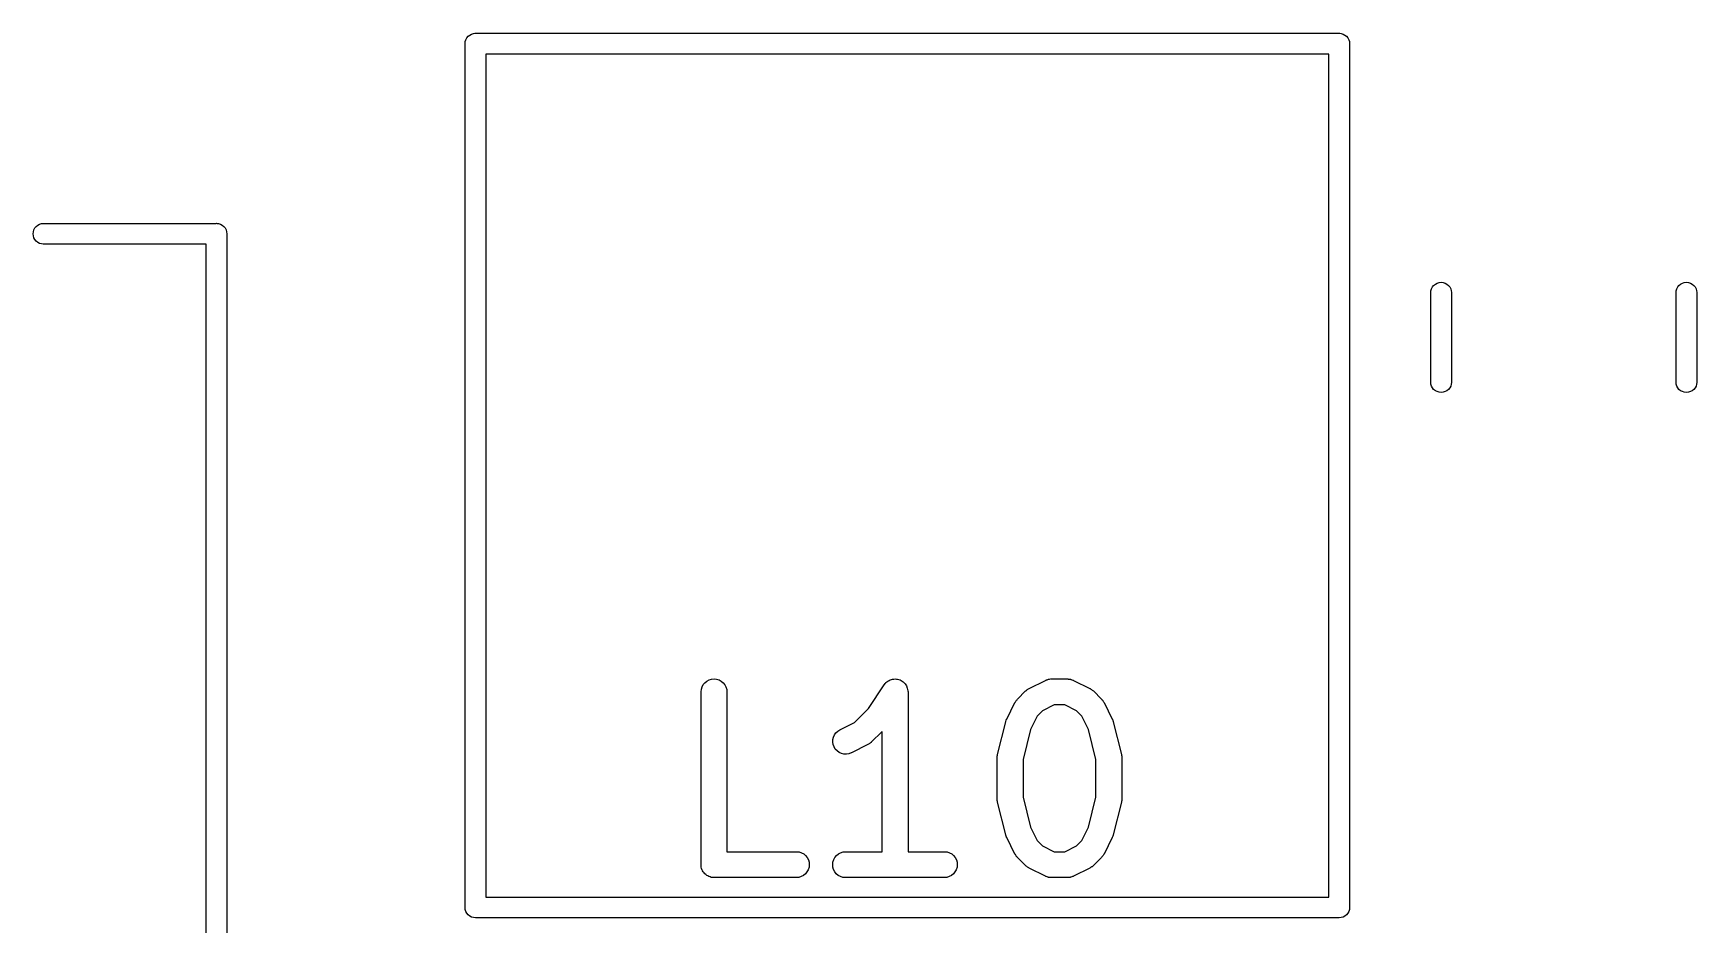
# Model space of a CAD drawing. Extents: x 85.9 to 159.2, y -122.9 to -78.6.
# Drawn here: x 148.94 to 158.57, y -89 to -83.84 of the extents above; entities that cross this region are included whole.
import ezdxf

# ---------------------------------------------------------------- set-up
doc = ezdxf.new("R2010")
doc.units = 0
doc.header["$MEASUREMENT"] = 0
doc.layers.add('BLACK', color=7, linetype='CONTINUOUS')

msp = doc.modelspace()

# ---------------------------------------------------------------- linework, layer by layer
at = {"layer": 'BLACK', "linetype": 'CONTINUOUS'}
for p, q in [((151.441, -83.8882), (151.444, -83.8769)), ((151.444, -83.8769), (151.45, -83.8665)), ((151.45, -83.8665), (151.457, -83.8574)), ((151.457, -83.8574), (151.467, -83.8499)), ((151.467, -83.8499), (151.477, -83.8443)), ((151.477, -83.8443), (151.488, -83.8409)), ((151.488, -83.8409), (151.497, -83.84)), ((151.497, -83.84), (151.5, -83.8397)), ((151.497, -83.84), (151.497, -83.84)), ((151.5, -83.8397), (151.503, -83.84)), ((151.503, -83.84), (156.497, -83.84)), ((156.497, -83.84), (156.5, -83.8397)), ((156.5, -83.8397), (156.503, -83.84)), ((156.503, -83.84), (156.503, -83.84)), ((156.503, -83.84), (156.512, -83.8409)), ((156.512, -83.8409), (156.523, -83.8443)), ((156.523, -83.8443), (156.533, -83.8499)), ((156.533, -83.8499), (156.543, -83.8574)), ((156.543, -83.8574), (156.55, -83.8665)), ((156.55, -83.8665), (156.556, -83.8769)), ((156.556, -83.8769), (156.559, -83.8882)), ((151.44, -83.9), (151.441, -83.8882)), ((151.44, -83.903), (151.44, -83.9)), ((151.44, -88.8971), (151.44, -83.903)), ((151.56, -83.96), (151.56, -88.84)), ((156.44, -83.96), (151.56, -83.96)), ((156.44, -88.84), (156.44, -83.96)), ((156.559, -83.8882), (156.56, -83.9)), ((156.56, -83.9), (156.56, -83.9029)), ((156.56, -83.9029), (156.56, -88.8971)), ((148.94, -85), (148.941, -84.9882)), ((148.941, -85.0118), (148.94, -85)), ((148.941, -84.9882), (148.944, -84.9769)), ((148.944, -85.0231), (148.941, -85.0118)), ((148.944, -84.9769), (148.95, -84.9665)), ((148.95, -85.0335), (148.944, -85.0231)), ((148.95, -84.9665), (148.957, -84.9574)), ((148.957, -84.9574), (148.967, -84.9499)), ((148.967, -84.9499), (148.977, -84.9443)), ((148.977, -84.9443), (148.988, -84.9409)), ((148.988, -84.9409), (148.997, -84.94)), ((148.997, -84.94), (149.997, -84.94)), ((149.997, -84.94), (150, -84.9397)), ((150, -84.9397), (150.003, -84.94)), ((150.003, -84.94), (150.003, -84.94)), ((150.003, -84.94), (150.012, -84.9409)), ((150.012, -84.9409), (150.023, -84.9443)), ((150.023, -84.9443), (150.033, -84.9499)), ((150.033, -84.9499), (150.043, -84.9574)), ((150.043, -84.9574), (150.05, -84.9665)), ((150.05, -84.9665), (150.056, -84.9769)), ((150.056, -84.9769), (150.059, -84.9882)), ((150.059, -84.9882), (150.06, -85)), ((150.06, -85), (150.06, -85.0029)), ((150.06, -85.0029), (150.06, -92.9971)), ((148.957, -85.0426), (148.95, -85.0335)), ((148.967, -85.0501), (148.957, -85.0426)), ((148.977, -85.0557), (148.967, -85.0501)), ((148.988, -85.0591), (148.977, -85.0557)), ((148.997, -85.06), (148.988, -85.0591)), ((149.94, -85.06), (148.997, -85.06)), ((149.94, -92.94), (149.94, -85.06)), ((157.031, -85.3297), (157.034, -85.3183)), ((157.034, -85.3183), (157.04, -85.3079)), ((157.04, -85.3079), (157.047, -85.2988)), ((157.047, -85.2988), (157.057, -85.2913)), ((157.057, -85.2913), (157.067, -85.2857)), ((157.067, -85.2857), (157.078, -85.2823)), ((157.078, -85.2823), (157.09, -85.2811)), ((157.09, -85.2811), (157.102, -85.2823)), ((157.102, -85.2823), (157.113, -85.2857)), ((157.113, -85.2857), (157.123, -85.2913)), ((157.123, -85.2913), (157.133, -85.2988)), ((157.133, -85.2988), (157.14, -85.3079)), ((157.14, -85.3079), (157.146, -85.3183)), ((157.146, -85.3183), (157.149, -85.3297)), ((158.451, -85.3297), (158.454, -85.3183)), ((158.454, -85.3183), (158.46, -85.3079)), ((158.46, -85.3079), (158.467, -85.2988)), ((158.467, -85.2988), (158.477, -85.2913)), ((158.477, -85.2913), (158.487, -85.2857)), ((158.487, -85.2857), (158.498, -85.2823)), ((158.498, -85.2823), (158.51, -85.2811)), ((158.51, -85.2811), (158.522, -85.2823)), ((158.522, -85.2823), (158.533, -85.2857)), ((158.533, -85.2857), (158.543, -85.2913)), ((158.543, -85.2913), (158.553, -85.2988)), ((158.553, -85.2988), (158.56, -85.3079)), ((158.56, -85.3079), (158.566, -85.3183)), ((158.566, -85.3183), (158.569, -85.3297)), ((157.03, -85.3385), (157.031, -85.3297)), ((157.03, -85.8615), (157.03, -85.3385)), ((157.149, -85.3297), (157.15, -85.3385)), ((157.15, -85.3385), (157.15, -85.8615)), ((158.45, -85.3385), (158.451, -85.3297)), ((158.45, -85.8615), (158.45, -85.3385)), ((158.569, -85.3297), (158.57, -85.3385)), ((158.57, -85.3385), (158.57, -85.8615)), ((157.031, -85.8703), (157.03, -85.8615)), ((157.034, -85.8816), (157.031, -85.8703)), ((157.04, -85.8921), (157.034, -85.8816)), ((157.047, -85.9012), (157.04, -85.8921)), ((157.14, -85.8921), (157.133, -85.9012)), ((157.146, -85.8816), (157.14, -85.8921)), ((157.149, -85.8703), (157.146, -85.8816)), ((157.15, -85.8615), (157.149, -85.8703)), ((158.451, -85.8703), (158.45, -85.8615)), ((158.454, -85.8816), (158.451, -85.8703)), ((158.46, -85.8921), (158.454, -85.8816)), ((158.467, -85.9012), (158.46, -85.8921)), ((158.56, -85.8921), (158.553, -85.9012)), ((158.566, -85.8816), (158.56, -85.8921)), ((158.569, -85.8703), (158.566, -85.8816)), ((158.57, -85.8615), (158.569, -85.8703)), ((157.057, -85.9087), (157.047, -85.9012)), ((157.067, -85.9143), (157.057, -85.9087)), ((157.078, -85.9177), (157.067, -85.9143)), ((157.09, -85.9189), (157.078, -85.9177)), ((157.102, -85.9177), (157.09, -85.9189)), ((157.113, -85.9143), (157.102, -85.9177)), ((157.123, -85.9087), (157.113, -85.9143)), ((157.133, -85.9012), (157.123, -85.9087)), ((158.477, -85.9087), (158.467, -85.9012)), ((158.487, -85.9143), (158.477, -85.9087)), ((158.498, -85.9177), (158.487, -85.9143)), ((158.51, -85.9189), (158.498, -85.9177)), ((158.522, -85.9177), (158.51, -85.9189)), ((158.533, -85.9143), (158.522, -85.9177)), ((158.543, -85.9087), (158.533, -85.9143)), ((158.553, -85.9012), (158.543, -85.9087)), ((152.808, -87.6368), (152.812, -87.6228)), ((152.812, -87.6228), (152.819, -87.61)), ((152.819, -87.61), (152.828, -87.5988)), ((152.828, -87.5988), (152.84, -87.5896)), ((152.84, -87.5896), (152.853, -87.5828)), ((152.853, -87.5828), (152.867, -87.5787)), ((152.867, -87.5787), (152.881, -87.5774)), ((152.881, -87.5774), (152.896, -87.5789)), ((152.896, -87.5789), (152.91, -87.5832)), ((152.91, -87.5832), (152.923, -87.5902)), ((152.923, -87.5902), (152.934, -87.5995)), ((152.934, -87.5995), (152.943, -87.6109)), ((152.943, -87.6109), (152.95, -87.6238)), ((152.95, -87.6238), (152.955, -87.6378)), ((153.775, -87.7475), (153.866, -87.6108)), ((153.866, -87.6108), (153.867, -87.61)), ((153.867, -87.6099), (153.871, -87.6043)), ((153.867, -87.61), (153.867, -87.6099)), ((153.867, -87.61), (153.867, -87.61)), ((153.867, -87.61), (153.867, -87.61)), ((153.871, -87.6043), (153.876, -87.5988)), ((153.876, -87.5987), (153.882, -87.594)), ((153.876, -87.5988), (153.876, -87.5987)), ((153.876, -87.5988), (153.876, -87.5988)), ((153.882, -87.594), (153.888, -87.5896)), ((153.888, -87.5896), (153.894, -87.586)), ((153.888, -87.5896), (153.888, -87.5896)), ((153.888, -87.5896), (153.888, -87.5896)), ((153.894, -87.586), (153.9, -87.5828)), ((153.9, -87.5828), (153.901, -87.5828)), ((153.901, -87.5828), (153.908, -87.5807)), ((153.901, -87.5828), (153.901, -87.5828)), ((153.908, -87.5807), (153.915, -87.5787)), ((153.915, -87.5787), (153.922, -87.578)), ((153.915, -87.5787), (153.915, -87.5787)), ((153.915, -87.5787), (153.915, -87.5787)), ((153.922, -87.578), (153.929, -87.5774)), ((153.929, -87.5774), (153.929, -87.5774)), ((153.929, -87.5774), (153.937, -87.5782)), ((153.929, -87.5774), (153.929, -87.5774)), ((153.937, -87.5782), (153.944, -87.5789)), ((153.944, -87.5789), (153.944, -87.5789)), ((153.944, -87.5789), (153.944, -87.5789)), ((153.944, -87.5789), (153.951, -87.5812)), ((153.951, -87.5812), (153.958, -87.5832)), ((153.958, -87.5832), (153.958, -87.5833)), ((153.958, -87.5833), (153.958, -87.5833)), ((153.958, -87.5833), (153.964, -87.5868)), ((153.964, -87.5868), (153.971, -87.5902)), ((153.971, -87.5902), (153.971, -87.5902)), ((153.971, -87.5902), (153.971, -87.5903)), ((153.971, -87.5903), (153.976, -87.5949)), ((153.976, -87.5949), (153.982, -87.5995)), ((153.982, -87.5995), (153.982, -87.5996)), ((153.982, -87.5996), (153.982, -87.5996)), ((153.982, -87.5996), (153.987, -87.6056)), ((153.987, -87.6056), (153.991, -87.6109)), ((153.991, -87.6109), (153.991, -87.6109)), ((153.991, -87.6109), (153.991, -87.611)), ((153.991, -87.611), (153.995, -87.6179)), ((153.995, -87.6179), (153.998, -87.6238)), ((153.998, -87.6238), (153.998, -87.6239)), ((153.998, -87.6239), (153.998, -87.6239)), ((153.998, -87.6239), (154, -87.631)), ((154, -87.631), (154.002, -87.6378)), ((154.701, -87.6352), (154.705, -87.6329)), ((154.705, -87.6329), (154.8, -87.5853)), ((154.8, -87.5853), (154.801, -87.5848)), ((154.801, -87.5848), (154.803, -87.5841)), ((154.803, -87.5841), (154.805, -87.583)), ((154.805, -87.583), (154.81, -87.5816)), ((154.81, -87.5816), (154.814, -87.5798)), ((154.814, -87.5798), (154.817, -87.5794)), ((154.817, -87.5794), (154.819, -87.5788)), ((154.819, -87.5788), (154.824, -87.5783)), ((154.824, -87.5783), (154.829, -87.5775)), ((154.829, -87.5775), (154.831, -87.5776)), ((154.831, -87.5776), (154.833, -87.5774)), ((154.833, -87.5774), (154.929, -87.5774)), ((154.929, -87.5774), (154.93, -87.5774)), ((154.93, -87.5774), (154.932, -87.5776)), ((154.932, -87.5776), (154.934, -87.5776)), ((154.934, -87.5776), (154.939, -87.5784)), ((154.939, -87.5784), (154.944, -87.579)), ((154.944, -87.579), (154.946, -87.5797)), ((154.946, -87.5797), (154.948, -87.5801)), ((154.948, -87.5801), (154.953, -87.5819)), ((154.953, -87.5819), (154.958, -87.5834)), ((154.958, -87.5834), (154.96, -87.5845)), ((154.96, -87.5845), (154.962, -87.5853)), ((154.962, -87.5853), (155.057, -87.6329)), ((155.057, -87.6329), (155.058, -87.6334)), ((152.806, -87.6513), (152.808, -87.6368)), ((152.806, -87.6524), (152.806, -87.6513)), ((152.806, -88.6524), (152.806, -87.6524)), ((152.955, -87.6378), (152.956, -87.6524)), ((152.956, -87.6524), (152.956, -88.5774)), ((154.002, -87.6378), (154.002, -87.6379)), ((154.002, -87.6379), (154.002, -87.6379)), ((154.002, -87.6379), (154.003, -87.6453)), ((154.003, -87.6453), (154.004, -87.6524)), ((154.004, -87.6524), (154.004, -88.5774)), ((154.576, -87.8093), (154.623, -87.7141)), ((154.623, -87.7141), (154.624, -87.7131)), ((154.624, -87.7131), (154.626, -87.7096)), ((154.626, -87.7096), (154.628, -87.7059)), ((154.628, -87.7059), (154.63, -87.7035)), ((154.63, -87.7035), (154.632, -87.7009)), ((154.632, -87.7009), (154.635, -87.6978)), ((154.635, -87.6978), (154.637, -87.6946)), ((154.637, -87.6946), (154.685, -87.647)), ((154.685, -87.647), (154.686, -87.6462)), ((154.686, -87.6462), (154.689, -87.6436)), ((154.689, -87.6436), (154.692, -87.6407)), ((154.692, -87.6407), (154.695, -87.639)), ((154.695, -87.639), (154.697, -87.6371)), ((154.697, -87.6371), (154.701, -87.6352)), ((154.851, -87.7274), (154.783, -87.7616)), ((154.911, -87.7274), (154.851, -87.7274)), ((154.979, -87.7616), (154.911, -87.7274)), ((155.058, -87.6334), (155.062, -87.6357)), ((155.062, -87.6357), (155.066, -87.6377)), ((155.066, -87.6377), (155.068, -87.6397)), ((155.068, -87.6397), (155.071, -87.6414)), ((155.071, -87.6414), (155.074, -87.6443)), ((155.074, -87.6443), (155.077, -87.647)), ((155.077, -87.647), (155.124, -87.6946)), ((155.124, -87.6946), (155.125, -87.6953)), ((155.125, -87.6953), (155.128, -87.6986)), ((155.128, -87.6986), (155.131, -87.7017)), ((155.131, -87.7017), (155.132, -87.7043)), ((155.132, -87.7043), (155.134, -87.7068)), ((155.134, -87.7068), (155.136, -87.7105)), ((155.136, -87.7105), (155.139, -87.7141)), ((155.139, -87.7141), (155.186, -87.8093)), ((153.694, -87.8288), (153.775, -87.7475)), ((154.522, -88.0151), (154.57, -87.8247)), ((154.57, -87.8233), (154.571, -87.823)), ((154.57, -87.8237), (154.57, -87.8233)), ((154.57, -87.8247), (154.57, -87.8237)), ((154.571, -87.823), (154.573, -87.8165)), ((154.573, -87.8165), (154.575, -87.8099)), ((154.575, -87.8099), (154.576, -87.8096)), ((154.576, -87.8096), (154.576, -87.8093)), ((154.752, -87.792), (154.714, -87.869)), ((154.783, -87.7616), (154.752, -87.792)), ((155.01, -87.792), (154.979, -87.7616)), ((155.048, -87.869), (155.01, -87.792)), ((155.186, -87.8093), (155.187, -87.8103)), ((155.187, -87.8103), (155.187, -87.8106)), ((155.187, -87.8106), (155.187, -87.8109)), ((155.187, -87.8109), (155.189, -87.8175)), ((155.189, -87.8175), (155.192, -87.824)), ((155.192, -87.824), (155.192, -87.8243)), ((155.192, -87.8243), (155.192, -87.8247)), ((155.192, -87.8247), (155.239, -88.0151)), ((153.568, -87.9284), (153.572, -87.9141)), ((153.572, -87.9141), (153.578, -87.9008)), ((153.578, -87.9008), (153.586, -87.8889)), ((153.586, -87.8889), (153.597, -87.8788)), ((153.597, -87.8788), (153.609, -87.871)), ((153.609, -87.871), (153.694, -87.8288)), ((153.854, -87.8811), (153.791, -87.9435)), ((153.854, -88.5774), (153.854, -87.8811)), ((154.714, -87.869), (154.67, -88.0426)), ((155.092, -88.0426), (155.048, -87.869)), ((153.568, -87.943), (153.568, -87.9284)), ((153.57, -87.9575), (153.568, -87.943)), ((153.576, -87.9712), (153.57, -87.9575)), ((153.583, -87.9836), (153.576, -87.9712)), ((153.593, -87.9943), (153.583, -87.9836)), ((153.605, -88.0029), (153.593, -87.9943)), ((153.618, -88.009), (153.605, -88.0029)), ((153.633, -88.0124), (153.618, -88.009)), ((153.647, -88.013), (153.633, -88.0124)), ((153.662, -88.0107), (153.647, -88.013)), ((153.675, -88.0056), (153.662, -88.0107)), ((153.676, -88.0052), (153.675, -88.0056)), ((153.772, -87.9576), (153.676, -88.0052)), ((153.775, -87.9553), (153.772, -87.9576)), ((153.779, -87.9534), (153.775, -87.9553)), ((153.781, -87.9514), (153.779, -87.9534)), ((153.784, -87.9498), (153.781, -87.9514)), ((153.787, -87.9469), (153.784, -87.9498)), ((153.79, -87.9442), (153.787, -87.9469)), ((153.791, -87.9435), (153.79, -87.9442)), ((154.521, -88.0237), (154.522, -88.0177)), ((154.522, -88.0165), (154.522, -88.0151)), ((154.522, -88.0177), (154.522, -88.0165)), ((155.239, -88.0151), (155.24, -88.0162)), ((155.24, -88.0162), (155.24, -88.0175)), ((155.24, -88.0175), (155.24, -88.0188)), ((154.52, -88.0296), (154.521, -88.0237)), ((154.52, -88.031), (154.52, -88.0296)), ((154.52, -88.0323), (154.52, -88.031)), ((154.52, -88.0333), (154.52, -88.0323)), ((154.52, -88.2714), (154.52, -88.0333)), ((154.67, -88.0426), (154.67, -88.2622)), ((155.092, -88.2622), (155.092, -88.0426)), ((155.24, -88.0188), (155.241, -88.0247)), ((155.241, -88.0247), (155.242, -88.0307)), ((155.242, -88.0307), (155.242, -88.032)), ((155.242, -88.032), (155.242, -88.0333)), ((155.242, -88.0333), (155.242, -88.2714)), ((154.52, -88.2728), (154.52, -88.2714)), ((154.52, -88.2741), (154.52, -88.2728)), ((154.521, -88.28), (154.52, -88.2741)), ((154.522, -88.286), (154.521, -88.28)), ((154.522, -88.2873), (154.522, -88.286)), ((154.522, -88.2886), (154.522, -88.2873)), ((154.522, -88.2896), (154.522, -88.2886)), ((154.57, -88.4801), (154.522, -88.2896)), ((154.67, -88.2622), (154.714, -88.4357)), ((155.048, -88.4357), (155.092, -88.2622)), ((155.239, -88.2896), (155.192, -88.4801)), ((155.24, -88.2883), (155.239, -88.2896)), ((155.241, -88.2811), (155.24, -88.287)), ((155.24, -88.287), (155.24, -88.2883)), ((155.242, -88.2751), (155.241, -88.2811)), ((155.242, -88.2714), (155.242, -88.2725)), ((155.242, -88.2725), (155.242, -88.2738)), ((155.242, -88.2738), (155.242, -88.2751)), ((154.57, -88.4804), (154.57, -88.4801)), ((154.57, -88.4808), (154.57, -88.4804)), ((154.573, -88.4873), (154.57, -88.4808)), ((154.575, -88.4939), (154.573, -88.4873)), ((154.575, -88.4942), (154.575, -88.4939)), ((154.575, -88.4945), (154.575, -88.4942)), ((154.576, -88.4954), (154.575, -88.4945)), ((154.623, -88.5907), (154.576, -88.4954)), ((154.714, -88.4357), (154.752, -88.5127)), ((155.01, -88.5127), (155.048, -88.4357)), ((155.186, -88.4954), (155.139, -88.5907)), ((155.189, -88.4883), (155.186, -88.4948)), ((155.186, -88.4948), (155.186, -88.4951)), ((155.186, -88.4951), (155.186, -88.4954)), ((155.191, -88.4818), (155.189, -88.4883)), ((155.192, -88.4811), (155.191, -88.4814)), ((155.191, -88.4814), (155.191, -88.4818)), ((155.192, -88.4801), (155.192, -88.4811)), ((152.956, -88.5774), (153.357, -88.5774)), ((153.357, -88.5774), (153.358, -88.5774)), ((153.358, -88.5774), (153.373, -88.579)), ((153.373, -88.579), (153.387, -88.5834)), ((153.387, -88.5834), (153.4, -88.5905)), ((153.4, -88.5905), (153.411, -88.5999)), ((153.59, -88.5992), (153.601, -88.5899)), ((153.601, -88.5899), (153.614, -88.583)), ((153.614, -88.583), (153.628, -88.5788)), ((153.628, -88.5788), (153.643, -88.5774)), ((153.643, -88.5774), (153.854, -88.5774)), ((154.004, -88.5774), (154.214, -88.5774)), ((154.214, -88.5774), (154.215, -88.5774)), ((154.215, -88.5774), (154.23, -88.579)), ((154.23, -88.579), (154.244, -88.5834)), ((154.244, -88.5834), (154.257, -88.5905)), ((154.257, -88.5905), (154.268, -88.5999)), ((154.626, -88.5943), (154.623, -88.5907)), ((154.628, -88.598), (154.626, -88.5943)), ((154.752, -88.5127), (154.783, -88.5431)), ((154.783, -88.5431), (154.851, -88.5774)), ((154.851, -88.5774), (154.911, -88.5774)), ((154.911, -88.5774), (154.979, -88.5431)), ((154.979, -88.5431), (155.01, -88.5127)), ((155.136, -88.5952), (155.134, -88.5989)), ((155.138, -88.5916), (155.136, -88.5952)), ((155.139, -88.5907), (155.138, -88.5916)), ((152.807, -88.6594), (152.806, -88.6524)), ((152.807, -88.6664), (152.807, -88.6594)), ((152.807, -88.6667), (152.807, -88.6664)), ((152.807, -88.6669), (152.807, -88.6667)), ((152.809, -88.6737), (152.807, -88.6669)), ((152.811, -88.6805), (152.809, -88.6737)), ((152.812, -88.6807), (152.811, -88.6805)), ((152.812, -88.681), (152.812, -88.6807)), ((152.815, -88.6872), (152.812, -88.681)), ((152.818, -88.6934), (152.815, -88.6872)), ((153.411, -88.5999), (153.42, -88.6113)), ((153.426, -88.6814), (153.419, -88.6943)), ((153.42, -88.6113), (153.427, -88.6243)), ((153.431, -88.6675), (153.426, -88.6814)), ((153.427, -88.6243), (153.431, -88.6383)), ((153.431, -88.6383), (153.432, -88.6529)), ((153.432, -88.6529), (153.431, -88.6675)), ((153.568, -88.6519), (153.569, -88.6373)), ((153.569, -88.6664), (153.568, -88.6519)), ((153.569, -88.6373), (153.574, -88.6233)), ((153.573, -88.6805), (153.569, -88.6664)), ((153.58, -88.6934), (153.573, -88.6805)), ((153.574, -88.6233), (153.581, -88.6104)), ((153.581, -88.6104), (153.59, -88.5992)), ((154.268, -88.5999), (154.277, -88.6113)), ((154.283, -88.6814), (154.276, -88.6943)), ((154.277, -88.6113), (154.284, -88.6243)), ((154.288, -88.6675), (154.283, -88.6814)), ((154.284, -88.6243), (154.288, -88.6383)), ((154.288, -88.6383), (154.289, -88.6529)), ((154.289, -88.6529), (154.288, -88.6675)), ((154.63, -88.6004), (154.628, -88.598)), ((154.631, -88.6031), (154.63, -88.6004)), ((154.634, -88.6061), (154.631, -88.6031)), ((154.637, -88.6094), (154.634, -88.6061)), ((154.637, -88.6102), (154.637, -88.6094)), ((154.685, -88.6578), (154.637, -88.6102)), ((154.688, -88.6605), (154.685, -88.6578)), ((154.691, -88.6634), (154.688, -88.6605)), ((154.694, -88.6651), (154.691, -88.6634)), ((154.696, -88.6671), (154.694, -88.6651)), ((154.7, -88.6691), (154.696, -88.6671)), ((154.704, -88.6714), (154.7, -88.6691)), ((154.705, -88.6718), (154.704, -88.6714)), ((154.8, -88.7195), (154.705, -88.6718)), ((155.057, -88.6718), (154.962, -88.7195)), ((155.061, -88.6696), (155.057, -88.6718)), ((155.065, -88.6677), (155.061, -88.6696)), ((155.067, -88.6657), (155.065, -88.6677)), ((155.07, -88.6641), (155.067, -88.6657)), ((155.073, -88.6612), (155.07, -88.6641)), ((155.076, -88.6585), (155.073, -88.6612)), ((155.077, -88.6578), (155.076, -88.6585)), ((155.124, -88.6102), (155.077, -88.6578)), ((155.127, -88.6069), (155.124, -88.6102)), ((155.13, -88.6039), (155.127, -88.6069)), ((155.132, -88.6013), (155.13, -88.6039)), ((155.134, -88.5989), (155.132, -88.6013)), ((152.818, -88.6937), (152.818, -88.6934)), ((152.818, -88.6939), (152.818, -88.6937)), ((152.823, -88.6994), (152.818, -88.6939)), ((152.827, -88.7049), (152.823, -88.6994)), ((152.828, -88.705), (152.827, -88.7049)), ((152.828, -88.7052), (152.828, -88.705)), ((152.833, -88.7097), (152.828, -88.7052)), ((152.839, -88.7143), (152.833, -88.7097)), ((152.839, -88.7144), (152.839, -88.7143)), ((152.839, -88.7146), (152.839, -88.7144)), ((152.845, -88.7179), (152.839, -88.7146)), ((152.851, -88.7213), (152.845, -88.7179)), ((152.852, -88.7214), (152.851, -88.7213)), ((152.852, -88.7215), (152.852, -88.7214)), ((152.859, -88.7236), (152.852, -88.7215)), ((152.865, -88.7257), (152.859, -88.7236)), ((152.866, -88.7258), (152.865, -88.7257)), ((152.873, -88.7266), (152.866, -88.7258)), ((152.866, -88.7258), (152.866, -88.7258)), ((152.88, -88.7274), (152.873, -88.7266)), ((152.881, -88.7274), (152.88, -88.7274)), ((152.88, -88.7274), (152.88, -88.7274)), ((152.88, -88.7274), (152.88, -88.7274)), ((152.88, -88.7274), (152.88, -88.7274)), ((153.357, -88.7274), (152.881, -88.7274)), ((153.372, -88.726), (153.357, -88.7274)), ((153.386, -88.7217), (153.372, -88.726)), ((153.399, -88.7148), (153.386, -88.7217)), ((153.41, -88.7056), (153.399, -88.7148)), ((153.419, -88.6943), (153.41, -88.7056)), ((153.589, -88.7049), (153.58, -88.6934)), ((153.6, -88.7143), (153.589, -88.7049)), ((153.613, -88.7213), (153.6, -88.7143)), ((153.627, -88.7257), (153.613, -88.7213)), ((153.642, -88.7274), (153.627, -88.7257)), ((153.643, -88.7274), (153.642, -88.7274)), ((154.214, -88.7274), (153.643, -88.7274)), ((154.229, -88.726), (154.214, -88.7274)), ((154.243, -88.7217), (154.229, -88.726)), ((154.256, -88.7148), (154.243, -88.7217)), ((154.267, -88.7056), (154.256, -88.7148)), ((154.276, -88.6943), (154.267, -88.7056)), ((154.802, -88.7203), (154.8, -88.7195)), ((154.804, -88.7213), (154.802, -88.7203)), ((154.809, -88.7229), (154.804, -88.7213)), ((154.813, -88.7247), (154.809, -88.7229)), ((154.816, -88.7251), (154.813, -88.7247)), ((154.818, -88.7257), (154.816, -88.7251)), ((154.823, -88.7263), (154.818, -88.7257)), ((154.828, -88.7272), (154.823, -88.7263)), ((154.83, -88.7271), (154.828, -88.7272)), ((154.832, -88.7274), (154.83, -88.7271)), ((154.833, -88.7274), (154.832, -88.7274)), ((154.929, -88.7274), (154.833, -88.7274)), ((154.931, -88.7272), (154.929, -88.7274)), ((154.933, -88.7273), (154.931, -88.7272)), ((154.938, -88.7265), (154.933, -88.7273)), ((154.943, -88.726), (154.938, -88.7265)), ((154.945, -88.7253), (154.943, -88.726)), ((154.947, -88.725), (154.945, -88.7253)), ((154.952, -88.7232), (154.947, -88.725)), ((154.957, -88.7217), (154.952, -88.7232)), ((154.959, -88.7207), (154.957, -88.7217)), ((154.961, -88.7199), (154.959, -88.7207)), ((154.962, -88.7195), (154.961, -88.7199)), ((151.56, -88.84), (156.44, -88.84)), ((151.44, -88.9), (151.44, -88.8971)), ((151.441, -88.9118), (151.44, -88.9)), ((151.444, -88.9231), (151.441, -88.9118)), ((151.45, -88.9335), (151.444, -88.9231)), ((151.457, -88.9426), (151.45, -88.9335)), ((151.467, -88.9501), (151.457, -88.9426)), ((151.477, -88.9557), (151.467, -88.9501)), ((151.488, -88.9591), (151.477, -88.9557)), ((151.5, -88.9603), (151.488, -88.9591)), ((151.503, -88.96), (151.5, -88.9603)), ((156.497, -88.96), (151.503, -88.96)), ((156.5, -88.9603), (156.497, -88.96)), ((156.512, -88.9591), (156.5, -88.9603)), ((156.523, -88.9557), (156.512, -88.9591)), ((156.533, -88.9501), (156.523, -88.9557)), ((156.543, -88.9426), (156.533, -88.9501)), ((156.55, -88.9335), (156.543, -88.9426)), ((156.556, -88.9231), (156.55, -88.9335)), ((156.559, -88.9118), (156.556, -88.9231)), ((156.56, -88.9029), (156.559, -88.9118)), ((156.56, -88.8971), (156.56, -88.9)), ((156.56, -88.9), (156.56, -88.9029)), ((156.56, -88.9029), (156.56, -88.9029))]:
    msp.add_line(p, q, dxfattribs=at)

doc.saveas('drawing.dxf')
